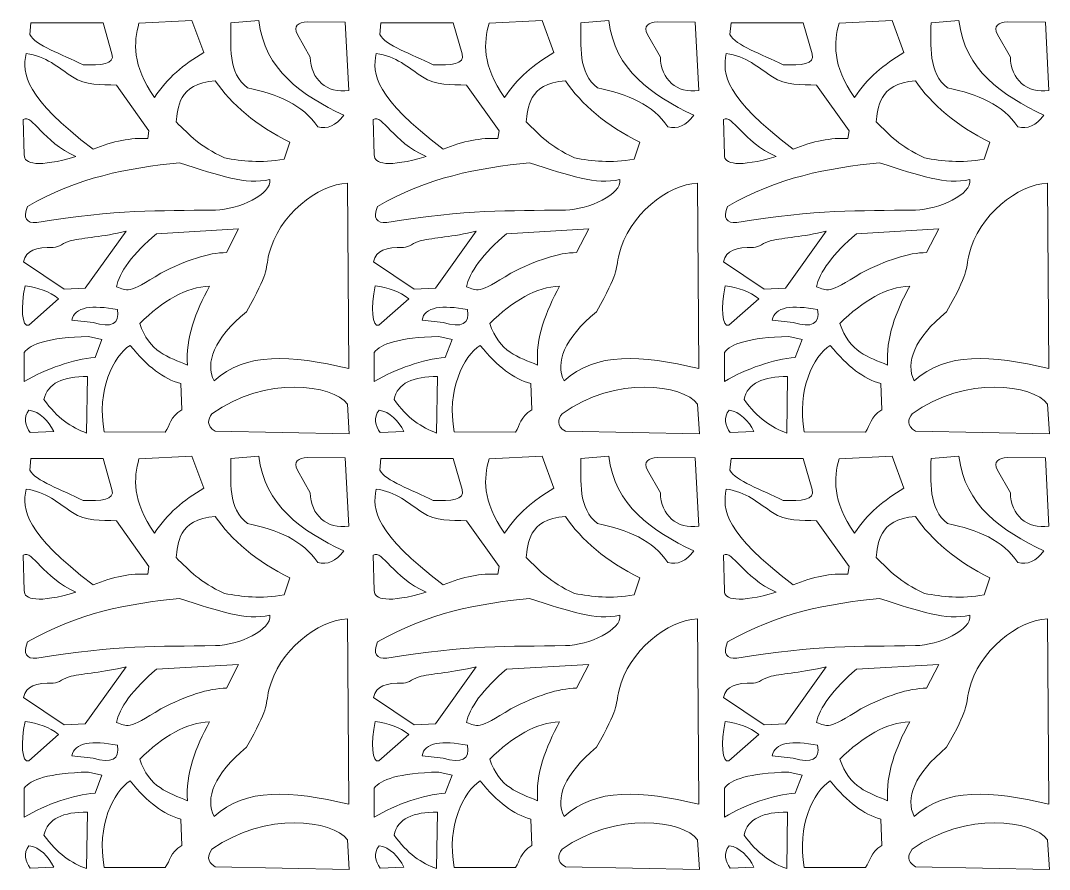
# Model space of a CAD drawing. Header units: millimetres. Extents: x -1203 to 1200, y -590 to 590.
# Drawn here: x -230 to 1200, y -590 to 590 of the extents above; entities that cross this region are included whole.
import ezdxf

# ---------------------------------------------------------------- set-up
doc = ezdxf.new("R2010")
doc.units = ezdxf.units.MM
doc.header["$MEASUREMENT"] = 0
doc.layers.add('Layer 1', color=7, linetype='Continuous')

msp = doc.modelspace()

# ---------------------------------------------------------------- linework, layer by layer
at = {"layer": 'Layer 1', "color": 250, "lineweight": 20}
for points, knots in [([(-216.9592, 570.4536), (-216.9592, 570.4536), (-215.4154, 586.874), (-215.4154, 586.874), (-215.4154, 586.874), (-115.0783, 586.874), (-115.0783, 586.874), (-115.0783, 586.874), (-102.7281, 543.5825), (-102.7281, 543.5825), (-98.3368, 529.1986), (-118.0967, 527.5531), (-142.8642, 528.5463), (-173.2144, 543.4737), (-209.1711, 555.5324), (-216.9592, 570.4536)], [0, 0, 0, 0, 0.2, 0.2, 0.2, 0.4, 0.4, 0.4, 0.6, 0.6, 0.6, 0.8, 0.8, 0.8, 1, 1, 1, 1]), ([(-43.6276, 482.9086), (-75.2708, 528.8076), (-72.5033, 559.2083), (-65.2341, 586.3409), (-65.2341, 586.3409), (8.4154, 589.8599), (8.4154, 589.8599), (8.4154, 589.8599), (24.956, 545.7174), (24.956, 545.7174), (-3.5348, 528.2933), (-25.7337, 510.5534), (-43.6276, 482.9086)], [0, 0, 0, 0, 0.25, 0.25, 0.25, 0.5, 0.5, 0.5, 0.75, 0.75, 0.75, 1, 1, 1, 1]), ([(62.5559, 586.7674), (62.5559, 586.7674), (101.3645, 589.9687), (101.3645, 589.9687), (109.0444, 521.4871), (161.2043, 485.9866), (219.2367, 458.4903), (208.5383, 444.0646), (196.5209, 438.5925), (183.1869, 442.0677), (162.5189, 472.9912), (127.6368, 487.9207), (85.4877, 496.4519), (58.4845, 516.473), (62.3677, 556.2663), (62.5559, 586.7674)], [0, 0, 0, 0, 0.2, 0.2, 0.2, 0.4, 0.4, 0.4, 0.6, 0.6, 0.6, 0.8, 0.8, 0.8, 1, 1, 1, 1]), ([(154.9708, 570.5435), (154.9708, 570.5435), (172.8238, 538.8883), (172.8238, 538.8883), (173.334, 508.5816), (195.9394, 487.9375), (226.3869, 492.845), (226.3869, 492.845), (221.4268, 587.8087), (221.4268, 587.8087), (221.4268, 587.8087), (168.5967, 587.9864), (168.5967, 587.9864), (156.1557, 588.0282), (148.7136, 582.3931), (154.9708, 570.5435)], [0, 0, 0, 0, 0.2, 0.2, 0.2, 0.4, 0.4, 0.4, 0.6, 0.6, 0.6, 0.8, 0.8, 0.8, 1, 1, 1, 1]), ([(269.4787, 570.4536), (269.4787, 570.4536), (271.0224, 586.874), (271.0224, 586.874), (271.0224, 586.874), (371.3617, 586.874), (371.3617, 586.874), (371.3617, 586.874), (383.7097, 543.5825), (383.7097, 543.5825), (388.1011, 529.1986), (368.3433, 527.5531), (343.5758, 528.5463), (313.2235, 543.4737), (277.2689, 555.5324), (269.4787, 570.4536)], [0, 0, 0, 0, 0.2, 0.2, 0.2, 0.4, 0.4, 0.4, 0.6, 0.6, 0.6, 0.8, 0.8, 0.8, 1, 1, 1, 1]), ([(442.8102, 482.9086), (411.1692, 528.8076), (413.9367, 559.2083), (421.2059, 586.3409), (421.2059, 586.3409), (494.8555, 589.8599), (494.8555, 589.8599), (494.8555, 589.8599), (511.396, 545.7174), (511.396, 545.7174), (482.9053, 528.2933), (460.7064, 510.5534), (442.8102, 482.9086)], [0, 0, 0, 0, 0.25, 0.25, 0.25, 0.5, 0.5, 0.5, 0.75, 0.75, 0.75, 1, 1, 1, 1]), ([(548.9959, 586.7674), (548.9959, 586.7674), (587.8045, 589.9687), (587.8045, 589.9687), (595.4844, 521.4871), (647.6443, 485.9866), (705.6745, 458.4903), (694.9761, 444.0646), (682.9588, 438.5925), (669.6248, 442.0677), (648.9589, 472.9912), (614.0769, 487.9207), (571.9278, 496.4519), (544.9245, 516.473), (548.8056, 556.2663), (548.9959, 586.7674)], [0, 0, 0, 0, 0.2, 0.2, 0.2, 0.4, 0.4, 0.4, 0.6, 0.6, 0.6, 0.8, 0.8, 0.8, 1, 1, 1, 1]), ([(641.4087, 570.5435), (641.4087, 570.5435), (659.2638, 538.8883), (659.2638, 538.8883), (659.7719, 508.5816), (682.3772, 487.9375), (712.8269, 492.845), (712.8269, 492.845), (707.8669, 587.8087), (707.8669, 587.8087), (707.8669, 587.8087), (655.0367, 587.9864), (655.0367, 587.9864), (642.5935, 588.0282), (635.1535, 582.3931), (641.4087, 570.5435)], [0, 0, 0, 0, 0.2, 0.2, 0.2, 0.4, 0.4, 0.4, 0.6, 0.6, 0.6, 0.8, 0.8, 0.8, 1, 1, 1, 1]), ([(755.9187, 570.4536), (755.9187, 570.4536), (757.4625, 586.874), (757.4625, 586.874), (757.4625, 586.874), (857.7995, 586.874), (857.7995, 586.874), (857.7995, 586.874), (870.1498, 543.5825), (870.1498, 543.5825), (874.5412, 529.1986), (854.7812, 527.5531), (830.0137, 528.5463), (799.6635, 543.4737), (763.7068, 555.5324), (755.9187, 570.4536)], [0, 0, 0, 0, 0.2, 0.2, 0.2, 0.4, 0.4, 0.4, 0.6, 0.6, 0.6, 0.8, 0.8, 0.8, 1, 1, 1, 1]), ([(929.2502, 482.9086), (897.607, 528.8076), (900.3746, 559.2083), (907.6438, 586.3409), (907.6438, 586.3409), (981.2934, 589.8599), (981.2934, 589.8599), (981.2934, 589.8599), (997.8338, 545.7174), (997.8338, 545.7174), (969.3431, 528.2933), (947.1443, 510.5534), (929.2502, 482.9086)], [0, 0, 0, 0, 0.25, 0.25, 0.25, 0.5, 0.5, 0.5, 0.75, 0.75, 0.75, 1, 1, 1, 1]), ([(1035.4338, 586.7674), (1035.4338, 586.7674), (1074.2423, 589.9687), (1074.2423, 589.9687), (1081.9223, 521.4871), (1134.0822, 485.9866), (1192.1145, 458.4903), (1181.4161, 444.0646), (1169.3989, 438.5925), (1156.0649, 442.0677), (1135.3968, 472.9912), (1100.5147, 487.9207), (1058.3656, 496.4519), (1031.3646, 516.473), (1035.2457, 556.2663), (1035.4338, 586.7674)], [0, 0, 0, 0, 0.2, 0.2, 0.2, 0.4, 0.4, 0.4, 0.6, 0.6, 0.6, 0.8, 0.8, 0.8, 1, 1, 1, 1]), ([(1127.8487, 570.5435), (1127.8487, 570.5435), (1145.7016, 538.8883), (1145.7016, 538.8883), (1146.2119, 508.5816), (1168.8172, 487.9375), (1199.2647, 492.845), (1199.2647, 492.845), (1194.3048, 587.8087), (1194.3048, 587.8087), (1194.3048, 587.8087), (1141.4746, 587.9864), (1141.4746, 587.9864), (1129.0335, 588.0282), (1121.5914, 582.3931), (1127.8487, 570.5435)], [0, 0, 0, 0, 0.2, 0.2, 0.2, 0.4, 0.4, 0.4, 0.6, 0.6, 0.6, 0.8, 0.8, 0.8, 1, 1, 1, 1]), ([(-51.3466, 436.8403), (-51.3466, 436.8403), (-96.553, 500.2888), (-96.553, 500.2888), (-117.9605, 501.4368), (-139.0004, 499.1681), (-157.8025, 511.7035), (-176.6804, 524.2891), (-195.0544, 541.0461), (-222.0316, 544.2244), (-227.8954, 515.0448), (-223.8824, 483.8914), (-129.0761, 411.1443), (-101.0978, 422.4586), (-75.766, 427.3766), (-53.0849, 425.8941), (-53.0849, 425.8941), (-51.3466, 436.8403), (-51.3466, 436.8403)], [0, 0, 0, 0, 0.166666667, 0.166666667, 0.166666667, 0.333333333, 0.333333333, 0.333333333, 0.5, 0.5, 0.5, 0.666666667, 0.666666667, 0.666666667, 0.833333333, 0.833333333, 0.833333333, 1, 1, 1, 1]), ([(435.0913, 436.8403), (435.0913, 436.8403), (389.8849, 500.2888), (389.8849, 500.2888), (368.4774, 501.4368), (347.4374, 499.1681), (328.6375, 511.7035), (309.7575, 524.2891), (291.3856, 541.0461), (264.4084, 544.2244), (258.5447, 515.0448), (262.5576, 483.8914), (357.3639, 411.1443), (385.3401, 422.4586), (410.6719, 427.3766), (433.355, 425.8941), (433.355, 425.8941), (435.0913, 436.8403), (435.0913, 436.8403)], [0, 0, 0, 0, 0.166666667, 0.166666667, 0.166666667, 0.333333333, 0.333333333, 0.333333333, 0.5, 0.5, 0.5, 0.666666667, 0.666666667, 0.666666667, 0.833333333, 0.833333333, 0.833333333, 1, 1, 1, 1]), ([(921.5313, 436.8403), (921.5313, 436.8403), (876.3249, 500.2888), (876.3249, 500.2888), (854.9174, 501.4368), (833.8774, 499.1681), (815.0753, 511.7035), (796.1976, 524.2891), (777.8235, 541.0461), (750.8463, 544.2244), (744.9825, 515.0448), (748.9955, 483.8914), (843.8017, 411.1443), (871.78, 422.4586), (897.1119, 427.3766), (919.7951, 425.8941), (919.7951, 425.8941), (921.5313, 436.8403), (921.5313, 436.8403)], [0, 0, 0, 0, 0.166666667, 0.166666667, 0.166666667, 0.333333333, 0.333333333, 0.333333333, 0.5, 0.5, 0.5, 0.666666667, 0.666666667, 0.666666667, 0.833333333, 0.833333333, 0.833333333, 1, 1, 1, 1]), ([(136.5406, 397.2832), (103.9288, 391.464), (78.2813, 394.6382), (53.6283, 399.094), (17.7711, 415.8741), (6.2252, 429.8648), (-13.7467, 449.2147), (-11.0915, 467.5902), (-11.4136, 502.2732), (40.8327, 506.2606), (62.7051, 474.0262), (98.7071, 442.9605), (144.3697, 420.8506), (144.3697, 420.8506), (136.5406, 397.2832), (136.5406, 397.2832)], [0, 0, 0, 0, 0.2, 0.2, 0.2, 0.4, 0.4, 0.4, 0.6, 0.6, 0.6, 0.8, 0.8, 0.8, 1, 1, 1, 1]), ([(622.9806, 397.2832), (590.3666, 391.464), (564.7191, 394.6382), (540.0684, 399.094), (504.209, 415.8741), (492.6652, 429.8648), (472.6912, 449.2147), (475.3485, 467.5902), (475.0263, 502.2732), (527.2727, 506.2606), (549.143, 474.0262), (585.145, 442.9605), (630.8098, 420.8506), (630.8098, 420.8506), (622.9806, 397.2832), (622.9806, 397.2832)], [0, 0, 0, 0, 0.2, 0.2, 0.2, 0.4, 0.4, 0.4, 0.6, 0.6, 0.6, 0.8, 0.8, 0.8, 1, 1, 1, 1]), ([(1109.4184, 397.2832), (1076.8066, 391.464), (1051.1591, 394.6382), (1026.5062, 399.094), (990.649, 415.8741), (979.1052, 429.8648), (959.1312, 449.2147), (961.7863, 467.5902), (961.4642, 502.2732), (1013.7106, 506.2606), (1035.583, 474.0262), (1071.585, 442.9605), (1117.2498, 420.8506), (1117.2498, 420.8506), (1109.4184, 397.2832), (1109.4184, 397.2832)], [0, 0, 0, 0, 0.2, 0.2, 0.2, 0.4, 0.4, 0.4, 0.6, 0.6, 0.6, 0.8, 0.8, 0.8, 1, 1, 1, 1]), ([(-152.7885, 400.8024), (-199.2555, 422.0069), (-213.0716, 459.7051), (-225.9992, 452.5184), (-225.9992, 452.5184), (-224.6781, 403.2551), (-224.6781, 403.2551), (-225.1862, 390.4436), (-205.1906, 385.4671), (-152.7885, 400.8024)], [0, 0, 0, 0, 0.333333333, 0.333333333, 0.333333333, 0.666666667, 0.666666667, 0.666666667, 1, 1, 1, 1]), ([(333.6494, 400.8024), (287.1824, 422.0069), (273.3662, 459.7051), (260.4408, 452.5184), (260.4408, 452.5184), (261.7597, 403.2551), (261.7597, 403.2551), (261.2516, 390.4436), (281.2494, 385.4671), (333.6494, 400.8024)], [0, 0, 0, 0, 0.333333333, 0.333333333, 0.333333333, 0.666666667, 0.666666667, 0.666666667, 1, 1, 1, 1]), ([(820.0893, 400.8024), (773.6225, 422.0069), (759.8062, 459.7051), (746.8787, 452.5184), (746.8787, 452.5184), (748.1998, 403.2551), (748.1998, 403.2551), (747.6917, 390.4436), (767.6873, 385.4671), (820.0893, 400.8024)], [0, 0, 0, 0, 0.333333333, 0.333333333, 0.333333333, 0.666666667, 0.666666667, 0.666666667, 1, 1, 1, 1]), ([(-207.2641, 309.3117), (-221.4846, 307.823), (-227.104, 315.2794), (-220.1591, 331.6998), (-150.9896, 371.8047), (-80.9962, 385.1744), (-9.1153, 392.1624), (48.5321, 374.0211), (82.625, 361.4752), (116.4736, 368.9192), (120, 348.6681), (73.0597, 327.1415), (41.0035, 326.6104), (-40.1812, 325.2659), (-93.9952, 327.6433), (-207.2641, 309.3117)], [0, 0, 0, 0, 0.2, 0.2, 0.2, 0.4, 0.4, 0.4, 0.6, 0.6, 0.6, 0.8, 0.8, 0.8, 1, 1, 1, 1]), ([(279.1738, 309.3117), (264.9554, 307.823), (259.3339, 315.2794), (266.2808, 331.6998), (335.4483, 371.8047), (405.4416, 385.1744), (477.3226, 392.1624), (534.9722, 374.0211), (569.0629, 361.4752), (602.9114, 368.9192), (606.4401, 348.6681), (559.4975, 327.1415), (527.4414, 326.6104), (446.2588, 325.2659), (392.4449, 327.6433), (279.1738, 309.3117)], [0, 0, 0, 0, 0.2, 0.2, 0.2, 0.4, 0.4, 0.4, 0.6, 0.6, 0.6, 0.8, 0.8, 0.8, 1, 1, 1, 1]), ([(765.6138, 309.3117), (751.3954, 307.823), (745.7738, 315.2794), (752.7187, 331.6998), (821.8883, 371.8047), (891.8817, 385.1744), (963.7625, 392.1624), (1021.41, 374.0211), (1055.5029, 361.4752), (1089.3515, 368.9192), (1092.878, 348.6681), (1045.9375, 327.1415), (1013.8814, 326.6104), (932.6967, 325.2659), (878.8828, 327.6433), (765.6138, 309.3117)], [0, 0, 0, 0, 0.2, 0.2, 0.2, 0.4, 0.4, 0.4, 0.6, 0.6, 0.6, 0.8, 0.8, 0.8, 1, 1, 1, 1]), ([(39.1786, 89.222), (26.5127, 114.3325), (38.744, 147.3344), (84.0563, 185.2981), (115.5611, 240.6566), (109.9395, 241.4052), (115.4336, 265.1399), (127.9092, 319.039), (184.2378, 362.7947), (224.4193, 363.7984), (224.4193, 363.7984), (226.1858, 106.393), (226.1858, 106.393), (145.0833, 125.0926), (83.2412, 129.3561), (39.1786, 89.222)], [0, 0, 0, 0, 0.2, 0.2, 0.2, 0.4, 0.4, 0.4, 0.6, 0.6, 0.6, 0.8, 0.8, 0.8, 1, 1, 1, 1]), ([(525.6165, 89.222), (512.9527, 114.3325), (525.184, 147.3344), (570.4942, 185.2981), (601.999, 240.6566), (596.3796, 241.4052), (601.8737, 265.1399), (614.3493, 319.039), (670.6778, 362.7947), (710.8572, 363.7984), (710.8572, 363.7984), (712.6236, 106.393), (712.6236, 106.393), (631.5233, 125.0926), (569.6813, 129.3561), (525.6165, 89.222)], [0, 0, 0, 0, 0.2, 0.2, 0.2, 0.4, 0.4, 0.4, 0.6, 0.6, 0.6, 0.8, 0.8, 0.8, 1, 1, 1, 1]), ([(1012.0566, 89.222), (999.3906, 114.3325), (1011.6219, 147.3344), (1056.9343, 185.2981), (1088.4391, 240.6566), (1082.8175, 241.4052), (1088.3115, 265.1399), (1100.7872, 319.039), (1157.1156, 362.7947), (1197.2971, 363.7984), (1197.2971, 363.7984), (1199.0636, 106.393), (1199.0636, 106.393), (1117.9611, 125.0926), (1056.1213, 129.3561), (1012.0566, 89.222)], [0, 0, 0, 0, 0.2, 0.2, 0.2, 0.4, 0.4, 0.4, 0.6, 0.6, 0.6, 0.8, 0.8, 0.8, 1, 1, 1, 1]), ([(-96.4427, 219.7406), (-93.4978, 239.2912), (-73.0265, 266.5137), (-40.9812, 293.7423), (-40.9812, 293.7423), (73.2499, 300.2474), (73.2499, 300.2474), (73.2499, 300.2474), (56.2705, 267.4044), (56.2705, 267.4044), (31.4986, 267.4274), (0.4414, 256.822), (-34.9056, 238.9483), (-80.5228, 209.2272), (-81.8676, 214.6491), (-96.4427, 219.7406)], [0, 0, 0, 0, 0.2, 0.2, 0.2, 0.4, 0.4, 0.4, 0.6, 0.6, 0.6, 0.8, 0.8, 0.8, 1, 1, 1, 1]), ([(389.9973, 219.7406), (392.9401, 239.2912), (413.4113, 266.5137), (445.4567, 293.7423), (445.4567, 293.7423), (559.6899, 300.2474), (559.6899, 300.2474), (559.6899, 300.2474), (542.7084, 267.4044), (542.7084, 267.4044), (517.9365, 267.4274), (486.8814, 256.822), (451.5345, 238.9483), (405.9173, 209.2272), (404.5703, 214.6491), (389.9973, 219.7406)], [0, 0, 0, 0, 0.2, 0.2, 0.2, 0.4, 0.4, 0.4, 0.6, 0.6, 0.6, 0.8, 0.8, 0.8, 1, 1, 1, 1]), ([(876.4352, 219.7406), (879.38, 239.2912), (899.8514, 266.5137), (931.8967, 293.7423), (931.8967, 293.7423), (1046.1278, 300.2474), (1046.1278, 300.2474), (1046.1278, 300.2474), (1029.1484, 267.4044), (1029.1484, 267.4044), (1004.3765, 267.4274), (973.3193, 256.822), (937.9724, 238.9483), (892.3552, 209.2272), (891.0103, 214.6491), (876.4352, 219.7406)], [0, 0, 0, 0, 0.2, 0.2, 0.2, 0.4, 0.4, 0.4, 0.6, 0.6, 0.6, 0.8, 0.8, 0.8, 1, 1, 1, 1]), ([(-225.6705, 254.6118), (-225.6705, 254.6118), (-169.1063, 216.648), (-169.1063, 216.648), (-169.1063, 216.648), (-139.7766, 218.141), (-139.7766, 218.141), (-139.7766, 218.141), (-83.2125, 297.1548), (-83.2125, 297.1548), (-115.8308, 289.1819), (-141.8048, 288.0674), (-159.675, 284.0758), (-170.3928, 281.6816), (-176.2977, 274.5639), (-184.2955, 274.6162), (-208.3776, 274.7709), (-221.9711, 270.9298), (-225.6705, 254.6118)], [0, 0, 0, 0, 0.166666667, 0.166666667, 0.166666667, 0.333333333, 0.333333333, 0.333333333, 0.5, 0.5, 0.5, 0.666666667, 0.666666667, 0.666666667, 0.833333333, 0.833333333, 0.833333333, 1, 1, 1, 1]), ([(260.7695, 254.6118), (260.7695, 254.6118), (317.3337, 216.648), (317.3337, 216.648), (317.3337, 216.648), (346.6633, 218.141), (346.6633, 218.141), (346.6633, 218.141), (403.2275, 297.1548), (403.2275, 297.1548), (370.6071, 289.1819), (344.6331, 288.0674), (326.7651, 284.0758), (316.0472, 281.6816), (310.1402, 274.5639), (302.1424, 274.6162), (278.0602, 274.7709), (264.4689, 270.9298), (260.7695, 254.6118)], [0, 0, 0, 0, 0.166666667, 0.166666667, 0.166666667, 0.333333333, 0.333333333, 0.333333333, 0.5, 0.5, 0.5, 0.666666667, 0.666666667, 0.666666667, 0.833333333, 0.833333333, 0.833333333, 1, 1, 1, 1]), ([(747.2073, 254.6118), (747.2073, 254.6118), (803.7716, 216.648), (803.7716, 216.648), (803.7716, 216.648), (833.1012, 218.141), (833.1012, 218.141), (833.1012, 218.141), (889.6654, 297.1548), (889.6654, 297.1548), (857.0472, 289.1819), (831.0732, 288.0674), (813.2029, 284.0758), (802.485, 281.6816), (796.5802, 274.5639), (788.5824, 274.6162), (764.5003, 274.7709), (750.9068, 270.9298), (747.2073, 254.6118)], [0, 0, 0, 0, 0.166666667, 0.166666667, 0.166666667, 0.333333333, 0.333333333, 0.333333333, 0.5, 0.5, 0.5, 0.666666667, 0.666666667, 0.666666667, 0.833333333, 0.833333333, 0.833333333, 1, 1, 1, 1]), ([(-218.2867, 166.4249), (-227.9884, 163.14), (-229.7505, 191.3577), (-223.5754, 221.3361), (-205.3462, 219.1322), (-189.7657, 213.0871), (-176.8253, 203.2114), (-176.8253, 203.2114), (-218.2867, 166.4249), (-218.2867, 166.4249)], [0, 0, 0, 0, 0.333333333, 0.333333333, 0.333333333, 0.666666667, 0.666666667, 0.666666667, 1, 1, 1, 1]), ([(2.2404, 111.081), (-24.0991, 122.0147), (-51.2839, 129.2348), (-64.1357, 168.8777), (-31.7055, 200.535), (0.4695, 219.726), (32.8911, 220.7004), (13.5766, 185.4361), (-0.6051, 147.9366), (2.2404, 111.081)], [0, 0, 0, 0, 0.333333333, 0.333333333, 0.333333333, 0.666666667, 0.666666667, 0.666666667, 1, 1, 1, 1]), ([(268.1533, 166.4249), (258.4495, 163.14), (256.6895, 191.3577), (262.8647, 221.3361), (281.0917, 219.1322), (296.6722, 213.0871), (309.6148, 203.2114), (309.6148, 203.2114), (268.1533, 166.4249), (268.1533, 166.4249)], [0, 0, 0, 0, 0.333333333, 0.333333333, 0.333333333, 0.666666667, 0.666666667, 0.666666667, 1, 1, 1, 1]), ([(488.6804, 111.081), (462.3388, 122.0147), (435.154, 129.2348), (422.3021, 168.8777), (454.7324, 200.535), (486.9095, 219.726), (519.3311, 220.7004), (500.0166, 185.4361), (485.8328, 147.9366), (488.6804, 111.081)], [0, 0, 0, 0, 0.333333333, 0.333333333, 0.333333333, 0.666666667, 0.666666667, 0.666666667, 1, 1, 1, 1]), ([(754.5911, 166.4249), (744.8895, 163.14), (743.1295, 191.3577), (749.3025, 221.3361), (767.5316, 219.1322), (783.1121, 213.0871), (796.0527, 203.2114), (796.0527, 203.2114), (754.5911, 166.4249), (754.5911, 166.4249)], [0, 0, 0, 0, 0.333333333, 0.333333333, 0.333333333, 0.666666667, 0.666666667, 0.666666667, 1, 1, 1, 1]), ([(975.1203, 111.081), (948.7788, 122.0147), (921.594, 129.2348), (908.7421, 168.8777), (941.1723, 200.535), (973.3474, 219.726), (1005.769, 220.7004), (986.4544, 185.4361), (972.2728, 147.9366), (975.1203, 111.081)], [0, 0, 0, 0, 0.333333333, 0.333333333, 0.333333333, 0.666666667, 0.666666667, 0.666666667, 1, 1, 1, 1]), ([(-95.0092, 188.284), (-129.9821, 194.5047), (-155.048, 192.7273), (-158.2999, 173.3544), (-158.2999, 173.3544), (-128.9702, 170.3706), (-128.9702, 170.3706), (-103.0978, 162.2744), (-91.7811, 168.2483), (-95.0092, 188.284)], [0, 0, 0, 0, 0.333333333, 0.333333333, 0.333333333, 0.666666667, 0.666666667, 0.666666667, 1, 1, 1, 1]), ([(391.4287, 188.284), (356.4579, 194.5047), (331.392, 192.7273), (328.138, 173.3544), (328.138, 173.3544), (357.4677, 170.3706), (357.4677, 170.3706), (383.3422, 162.2744), (394.659, 168.2483), (391.4287, 188.284)], [0, 0, 0, 0, 0.333333333, 0.333333333, 0.333333333, 0.666666667, 0.666666667, 0.666666667, 1, 1, 1, 1]), ([(877.8687, 188.284), (842.8958, 194.5047), (817.8299, 192.7273), (814.5781, 173.3544), (814.5781, 173.3544), (843.9077, 170.3706), (843.9077, 170.3706), (869.7801, 162.2744), (881.0968, 168.2483), (877.8687, 188.284)], [0, 0, 0, 0, 0.333333333, 0.333333333, 0.333333333, 0.666666667, 0.666666667, 0.666666667, 1, 1, 1, 1]), ([(-224.6781, 88.2622), (-224.6781, 88.2622), (-224.6781, 128.5699), (-224.6781, 128.5699), (-215.6705, 140.5094), (-191.7809, 149.2497), (-135.1453, 150.9622), (-135.1453, 150.9622), (-116.6221, 146.4833), (-116.6221, 146.4833), (-116.6221, 146.4833), (-126.1075, 121.6383), (-126.1075, 121.6383), (-156.9852, 118.826), (-193.809, 106.4202), (-224.6781, 88.2622)], [0, 0, 0, 0, 0.2, 0.2, 0.2, 0.4, 0.4, 0.4, 0.6, 0.6, 0.6, 0.8, 0.8, 0.8, 1, 1, 1, 1]), ([(261.7597, 88.2622), (261.7597, 88.2622), (261.7597, 128.5699), (261.7597, 128.5699), (270.7695, 140.5094), (294.6591, 149.2497), (351.2947, 150.9622), (351.2947, 150.9622), (369.8179, 146.4833), (369.8179, 146.4833), (369.8179, 146.4833), (360.3325, 121.6383), (360.3325, 121.6383), (329.4548, 118.826), (292.6288, 106.4202), (261.7597, 88.2622)], [0, 0, 0, 0, 0.2, 0.2, 0.2, 0.4, 0.4, 0.4, 0.6, 0.6, 0.6, 0.8, 0.8, 0.8, 1, 1, 1, 1]), ([(748.1998, 88.2622), (748.1998, 88.2622), (748.1998, 128.5699), (748.1998, 128.5699), (757.2073, 140.5094), (781.097, 149.2497), (837.7326, 150.9622), (837.7326, 150.9622), (856.2557, 146.4833), (856.2557, 146.4833), (856.2557, 146.4833), (846.7703, 121.6383), (846.7703, 121.6383), (815.8926, 118.826), (779.0689, 106.4202), (748.1998, 88.2622)], [0, 0, 0, 0, 0.2, 0.2, 0.2, 0.4, 0.4, 0.4, 0.6, 0.6, 0.6, 0.8, 0.8, 0.8, 1, 1, 1, 1]), ([(-77.5886, 138.4853), (-100.8103, 123.8945), (-124.3842, 75.6704), (-113.5346, 18.4174), (-113.5346, 18.4174), (-28.6331, 17.9908), (-28.6331, 17.9908), (-21.511, 27.8497), (-22.4796, 38.5471), (-5.8051, 48.9142), (-5.8051, 48.9142), (-7.0202, 85.2763), (-7.0202, 85.2763), (-32.2029, 92.624), (-52.4212, 108.1223), (-77.5886, 138.4853)], [0, 0, 0, 0, 0.2, 0.2, 0.2, 0.4, 0.4, 0.4, 0.6, 0.6, 0.6, 0.8, 0.8, 0.8, 1, 1, 1, 1]), ([(408.8492, 138.4853), (385.6276, 123.8945), (362.0536, 75.6704), (372.9055, 18.4174), (372.9055, 18.4174), (457.8069, 17.9908), (457.8069, 17.9908), (464.929, 27.8497), (463.9604, 38.5471), (480.6328, 48.9142), (480.6328, 48.9142), (479.4177, 85.2763), (479.4177, 85.2763), (454.2372, 92.624), (434.0188, 108.1223), (408.8492, 138.4853)], [0, 0, 0, 0, 0.2, 0.2, 0.2, 0.4, 0.4, 0.4, 0.6, 0.6, 0.6, 0.8, 0.8, 0.8, 1, 1, 1, 1]), ([(895.2892, 138.4853), (872.0676, 123.8945), (848.4936, 75.6704), (859.3434, 18.4174), (859.3434, 18.4174), (944.2469, 17.9908), (944.2469, 17.9908), (951.3669, 27.8497), (950.3983, 38.5471), (967.0728, 48.9142), (967.0728, 48.9142), (965.8577, 85.2763), (965.8577, 85.2763), (940.6751, 92.624), (920.4567, 108.1223), (895.2892, 138.4853)], [0, 0, 0, 0, 0.2, 0.2, 0.2, 0.4, 0.4, 0.4, 0.6, 0.6, 0.6, 0.8, 0.8, 0.8, 1, 1, 1, 1]), ([(-138.0167, 16.6066), (-158.9031, 24.3013), (-178.9701, 37.5937), (-197.2208, 63.2019), (-192.4966, 85.7739), (-170.501, 95.6371), (-136.6891, 95.1938), (-136.6891, 95.1938), (-138.0167, 16.6066), (-138.0167, 16.6066)], [0, 0, 0, 0, 0.333333333, 0.333333333, 0.333333333, 0.666666667, 0.666666667, 0.666666667, 1, 1, 1, 1]), ([(40.8327, 19.0572), (27.6738, 27.5152), (30.7787, 35.0134), (36.2014, 43.4777), (111.2412, 97.1008), (203.8853, 83.9318), (224.5296, 56.9122), (224.5296, 56.9122), (227.0658, 15.5381), (227.0658, 15.5381), (227.0658, 15.5381), (40.8327, 19.0572), (40.8327, 19.0572)], [0, 0, 0, 0, 0.25, 0.25, 0.25, 0.5, 0.5, 0.5, 0.75, 0.75, 0.75, 1, 1, 1, 1]), ([(348.4233, 16.6066), (327.5348, 24.3013), (307.47, 37.5937), (289.2192, 63.2019), (293.9413, 85.7739), (315.9369, 95.6371), (349.7509, 95.1938), (349.7509, 95.1938), (348.4233, 16.6066), (348.4233, 16.6066)], [0, 0, 0, 0, 0.333333333, 0.333333333, 0.333333333, 0.666666667, 0.666666667, 0.666666667, 1, 1, 1, 1]), ([(527.2727, 19.0572), (514.1138, 27.5152), (517.2186, 35.0134), (522.6414, 43.4777), (597.6791, 97.1008), (690.3231, 83.9318), (710.9696, 56.9122), (710.9696, 56.9122), (713.5036, 15.5381), (713.5036, 15.5381), (713.5036, 15.5381), (527.2727, 19.0572), (527.2727, 19.0572)], [0, 0, 0, 0, 0.25, 0.25, 0.25, 0.5, 0.5, 0.5, 0.75, 0.75, 0.75, 1, 1, 1, 1]), ([(834.8612, 16.6066), (813.9748, 24.3013), (793.9078, 37.5937), (775.657, 63.2019), (780.3814, 85.7739), (802.377, 95.6371), (836.1888, 95.1938), (836.1888, 95.1938), (834.8612, 16.6066), (834.8612, 16.6066)], [0, 0, 0, 0, 0.333333333, 0.333333333, 0.333333333, 0.666666667, 0.666666667, 0.666666667, 1, 1, 1, 1]), ([(1013.7106, 19.0572), (1000.5516, 27.5152), (1003.6565, 35.0134), (1009.0792, 43.4777), (1084.1191, 97.1008), (1176.7632, 83.9318), (1197.4074, 56.9122), (1197.4074, 56.9122), (1199.9437, 15.5381), (1199.9437, 15.5381), (1199.9437, 15.5381), (1013.7106, 19.0572), (1013.7106, 19.0572)], [0, 0, 0, 0, 0.25, 0.25, 0.25, 0.5, 0.5, 0.5, 0.75, 0.75, 0.75, 1, 1, 1, 1]), ([(-216.5203, 17.1398), (-222.9851, 26.6286), (-226.4748, 38.0369), (-218.064, 48.4898), (-203.0479, 46.3235), (-190.7538, 33.6877), (-183.662, 18.7393), (-183.662, 18.7393), (-216.5203, 17.1398), (-216.5203, 17.1398)], [0, 0, 0, 0, 0.333333333, 0.333333333, 0.333333333, 0.666666667, 0.666666667, 0.666666667, 1, 1, 1, 1]), ([(269.9197, 17.1398), (263.4549, 26.6286), (259.963, 38.0369), (268.376, 48.4898), (283.3921, 46.3235), (295.684, 33.6877), (302.7759, 18.7393), (302.7759, 18.7393), (269.9197, 17.1398), (269.9197, 17.1398)], [0, 0, 0, 0, 0.333333333, 0.333333333, 0.333333333, 0.666666667, 0.666666667, 0.666666667, 1, 1, 1, 1]), ([(756.3576, 17.1398), (749.8927, 26.6286), (746.403, 38.0369), (754.8138, 48.4898), (769.83, 46.3235), (782.124, 33.6877), (789.2159, 18.7393), (789.2159, 18.7393), (756.3576, 17.1398), (756.3576, 17.1398)], [0, 0, 0, 0, 0.333333333, 0.333333333, 0.333333333, 0.666666667, 0.666666667, 0.666666667, 1, 1, 1, 1]), ([(-216.9592, -35.1158), (-216.9592, -35.1158), (-215.4154, -18.6953), (-215.4154, -18.6953), (-215.4154, -18.6953), (-115.0783, -18.6953), (-115.0783, -18.6953), (-115.0783, -18.6953), (-102.7281, -61.9869), (-102.7281, -61.9869), (-98.3368, -76.3728), (-118.0967, -78.0163), (-142.8642, -77.0252), (-173.2144, -62.0956), (-209.1711, -50.0391), (-216.9592, -35.1158)], [0, 0, 0, 0, 0.2, 0.2, 0.2, 0.4, 0.4, 0.4, 0.6, 0.6, 0.6, 0.8, 0.8, 0.8, 1, 1, 1, 1]), ([(-43.6276, -122.6607), (-75.2708, -76.7617), (-72.5033, -46.361), (-65.2341, -19.2286), (-65.2341, -19.2286), (8.4154, -15.7095), (8.4154, -15.7095), (8.4154, -15.7095), (24.956, -59.8541), (24.956, -59.8541), (-3.5348, -77.2782), (-25.7337, -95.0181), (-43.6276, -122.6607)], [0, 0, 0, 0, 0.25, 0.25, 0.25, 0.5, 0.5, 0.5, 0.75, 0.75, 0.75, 1, 1, 1, 1]), ([(62.5559, -18.802), (62.5559, -18.802), (101.3645, -15.6007), (101.3645, -15.6007), (109.0444, -84.0843), (161.2043, -119.5849), (219.2367, -147.0812), (208.5383, -161.5069), (196.5209, -166.9769), (183.1869, -163.5016), (162.5189, -132.5803), (127.6368, -117.6487), (85.4877, -109.1175), (58.4845, -89.0985), (62.3677, -49.303), (62.5559, -18.802)], [0, 0, 0, 0, 0.2, 0.2, 0.2, 0.4, 0.4, 0.4, 0.6, 0.6, 0.6, 0.8, 0.8, 0.8, 1, 1, 1, 1]), ([(154.9708, -35.028), (154.9708, -35.028), (172.8238, -66.6832), (172.8238, -66.6832), (173.334, -96.9877), (195.9394, -117.632), (226.3869, -112.7265), (226.3869, -112.7265), (221.4268, -17.7607), (221.4268, -17.7607), (221.4268, -17.7607), (168.5967, -17.5851), (168.5967, -17.5851), (156.1557, -17.5433), (148.7136, -23.1784), (154.9708, -35.028)], [0, 0, 0, 0, 0.2, 0.2, 0.2, 0.4, 0.4, 0.4, 0.6, 0.6, 0.6, 0.8, 0.8, 0.8, 1, 1, 1, 1]), ([(269.4787, -35.1158), (269.4787, -35.1158), (271.0224, -18.6953), (271.0224, -18.6953), (271.0224, -18.6953), (371.3617, -18.6953), (371.3617, -18.6953), (371.3617, -18.6953), (383.7097, -61.9869), (383.7097, -61.9869), (388.1011, -76.3728), (368.3433, -78.0163), (343.5758, -77.0252), (313.2235, -62.0956), (277.2689, -50.0391), (269.4787, -35.1158)], [0, 0, 0, 0, 0.2, 0.2, 0.2, 0.4, 0.4, 0.4, 0.6, 0.6, 0.6, 0.8, 0.8, 0.8, 1, 1, 1, 1]), ([(442.8102, -122.6607), (411.1692, -76.7617), (413.9367, -46.361), (421.2059, -19.2286), (421.2059, -19.2286), (494.8555, -15.7095), (494.8555, -15.7095), (494.8555, -15.7095), (511.396, -59.8541), (511.396, -59.8541), (482.9053, -77.2782), (460.7064, -95.0181), (442.8102, -122.6607)], [0, 0, 0, 0, 0.25, 0.25, 0.25, 0.5, 0.5, 0.5, 0.75, 0.75, 0.75, 1, 1, 1, 1]), ([(548.9959, -18.802), (548.9959, -18.802), (587.8045, -15.6007), (587.8045, -15.6007), (595.4844, -84.0843), (647.6443, -119.5849), (705.6745, -147.0812), (694.9761, -161.5069), (682.9588, -166.9769), (669.6248, -163.5016), (648.9589, -132.5803), (614.0769, -117.6487), (571.9278, -109.1175), (544.9245, -89.0985), (548.8056, -49.303), (548.9959, -18.802)], [0, 0, 0, 0, 0.2, 0.2, 0.2, 0.4, 0.4, 0.4, 0.6, 0.6, 0.6, 0.8, 0.8, 0.8, 1, 1, 1, 1]), ([(641.4087, -35.028), (641.4087, -35.028), (659.2638, -66.6832), (659.2638, -66.6832), (659.7719, -96.9877), (682.3772, -117.632), (712.8269, -112.7265), (712.8269, -112.7265), (707.8669, -17.7607), (707.8669, -17.7607), (707.8669, -17.7607), (655.0367, -17.5851), (655.0367, -17.5851), (642.5935, -17.5433), (635.1535, -23.1784), (641.4087, -35.028)], [0, 0, 0, 0, 0.2, 0.2, 0.2, 0.4, 0.4, 0.4, 0.6, 0.6, 0.6, 0.8, 0.8, 0.8, 1, 1, 1, 1]), ([(755.9187, -35.1158), (755.9187, -35.1158), (757.4625, -18.6953), (757.4625, -18.6953), (757.4625, -18.6953), (857.7995, -18.6953), (857.7995, -18.6953), (857.7995, -18.6953), (870.1498, -61.9869), (870.1498, -61.9869), (874.5412, -76.3728), (854.7812, -78.0163), (830.0137, -77.0252), (799.6635, -62.0956), (763.7068, -50.0391), (755.9187, -35.1158)], [0, 0, 0, 0, 0.2, 0.2, 0.2, 0.4, 0.4, 0.4, 0.6, 0.6, 0.6, 0.8, 0.8, 0.8, 1, 1, 1, 1]), ([(929.2502, -122.6607), (897.607, -76.7617), (900.3746, -46.361), (907.6438, -19.2286), (907.6438, -19.2286), (981.2934, -15.7095), (981.2934, -15.7095), (981.2934, -15.7095), (997.8338, -59.8541), (997.8338, -59.8541), (969.3431, -77.2782), (947.1443, -95.0181), (929.2502, -122.6607)], [0, 0, 0, 0, 0.25, 0.25, 0.25, 0.5, 0.5, 0.5, 0.75, 0.75, 0.75, 1, 1, 1, 1]), ([(1035.4338, -18.802), (1035.4338, -18.802), (1074.2423, -15.6007), (1074.2423, -15.6007), (1081.9223, -84.0843), (1134.0822, -119.5849), (1192.1145, -147.0812), (1181.4161, -161.5069), (1169.3989, -166.9769), (1156.0649, -163.5016), (1135.3968, -132.5803), (1100.5147, -117.6487), (1058.3656, -109.1175), (1031.3646, -89.0985), (1035.2457, -49.303), (1035.4338, -18.802)], [0, 0, 0, 0, 0.2, 0.2, 0.2, 0.4, 0.4, 0.4, 0.6, 0.6, 0.6, 0.8, 0.8, 0.8, 1, 1, 1, 1]), ([(1127.8487, -35.028), (1127.8487, -35.028), (1145.7016, -66.6832), (1145.7016, -66.6832), (1146.2119, -96.9877), (1168.8172, -117.632), (1199.2647, -112.7265), (1199.2647, -112.7265), (1194.3048, -17.7607), (1194.3048, -17.7607), (1194.3048, -17.7607), (1141.4746, -17.5851), (1141.4746, -17.5851), (1129.0335, -17.5433), (1121.5914, -23.1784), (1127.8487, -35.028)], [0, 0, 0, 0, 0.2, 0.2, 0.2, 0.4, 0.4, 0.4, 0.6, 0.6, 0.6, 0.8, 0.8, 0.8, 1, 1, 1, 1]), ([(-51.3466, -168.7291), (-51.3466, -168.7291), (-96.553, -105.2806), (-96.553, -105.2806), (-117.9605, -104.1347), (-139.0004, -106.4013), (-157.8025, -93.868), (-176.6804, -81.2804), (-195.0544, -64.5253), (-222.0316, -61.3471), (-227.8954, -90.5245), (-223.8824, -121.678), (-129.0761, -194.4251), (-101.0978, -183.1129), (-75.766, -178.1929), (-53.0849, -179.6754), (-53.0849, -179.6754), (-51.3466, -168.7291), (-51.3466, -168.7291)], [0, 0, 0, 0, 0.166666667, 0.166666667, 0.166666667, 0.333333333, 0.333333333, 0.333333333, 0.5, 0.5, 0.5, 0.666666667, 0.666666667, 0.666666667, 0.833333333, 0.833333333, 0.833333333, 1, 1, 1, 1]), ([(435.0913, -168.7291), (435.0913, -168.7291), (389.8849, -105.2806), (389.8849, -105.2806), (368.4774, -104.1347), (347.4374, -106.4013), (328.6375, -93.868), (309.7575, -81.2804), (291.3856, -64.5253), (264.4084, -61.3471), (258.5447, -90.5245), (262.5576, -121.678), (357.3639, -194.4251), (385.3401, -183.1129), (410.6719, -178.1929), (433.355, -179.6754), (433.355, -179.6754), (435.0913, -168.7291), (435.0913, -168.7291)], [0, 0, 0, 0, 0.166666667, 0.166666667, 0.166666667, 0.333333333, 0.333333333, 0.333333333, 0.5, 0.5, 0.5, 0.666666667, 0.666666667, 0.666666667, 0.833333333, 0.833333333, 0.833333333, 1, 1, 1, 1]), ([(921.5313, -168.7291), (921.5313, -168.7291), (876.3249, -105.2806), (876.3249, -105.2806), (854.9174, -104.1347), (833.8774, -106.4013), (815.0753, -93.868), (796.1976, -81.2804), (777.8235, -64.5253), (750.8463, -61.3471), (744.9825, -90.5245), (748.9955, -121.678), (843.8017, -194.4251), (871.78, -183.1129), (897.1119, -178.1929), (919.7951, -179.6754), (919.7951, -179.6754), (921.5313, -168.7291), (921.5313, -168.7291)], [0, 0, 0, 0, 0.166666667, 0.166666667, 0.166666667, 0.333333333, 0.333333333, 0.333333333, 0.5, 0.5, 0.5, 0.666666667, 0.666666667, 0.666666667, 0.833333333, 0.833333333, 0.833333333, 1, 1, 1, 1]), ([(136.5406, -208.2862), (103.9288, -214.1075), (78.2813, -210.9333), (53.6283, -206.4775), (17.7711, -189.6953), (6.2252, -175.7067), (-13.7467, -156.3547), (-11.0915, -137.9792), (-11.4136, -103.2983), (40.8327, -99.3087), (62.7051, -131.5432), (98.7071, -162.6088), (144.3697, -184.7188), (144.3697, -184.7188), (136.5406, -208.2862), (136.5406, -208.2862)], [0, 0, 0, 0, 0.2, 0.2, 0.2, 0.4, 0.4, 0.4, 0.6, 0.6, 0.6, 0.8, 0.8, 0.8, 1, 1, 1, 1]), ([(622.9806, -208.2862), (590.3666, -214.1075), (564.7191, -210.9333), (540.0684, -206.4775), (504.209, -189.6953), (492.6652, -175.7067), (472.6912, -156.3547), (475.3485, -137.9792), (475.0263, -103.2983), (527.2727, -99.3087), (549.143, -131.5432), (585.145, -162.6088), (630.8098, -184.7188), (630.8098, -184.7188), (622.9806, -208.2862), (622.9806, -208.2862)], [0, 0, 0, 0, 0.2, 0.2, 0.2, 0.4, 0.4, 0.4, 0.6, 0.6, 0.6, 0.8, 0.8, 0.8, 1, 1, 1, 1]), ([(1109.4184, -208.2862), (1076.8066, -214.1075), (1051.1591, -210.9333), (1026.5062, -206.4775), (990.649, -189.6953), (979.1052, -175.7067), (959.1312, -156.3547), (961.7863, -137.9792), (961.4642, -103.2983), (1013.7106, -99.3087), (1035.583, -131.5432), (1071.585, -162.6088), (1117.2498, -184.7188), (1117.2498, -184.7188), (1109.4184, -208.2862), (1109.4184, -208.2862)], [0, 0, 0, 0, 0.2, 0.2, 0.2, 0.4, 0.4, 0.4, 0.6, 0.6, 0.6, 0.8, 0.8, 0.8, 1, 1, 1, 1]), ([(-152.7885, -204.7671), (-199.2555, -183.5625), (-213.0716, -145.8664), (-225.9992, -153.051), (-225.9992, -153.051), (-224.6781, -202.3164), (-224.6781, -202.3164), (-225.1862, -215.1257), (-205.1906, -220.1023), (-152.7885, -204.7671)], [0, 0, 0, 0, 0.333333333, 0.333333333, 0.333333333, 0.666666667, 0.666666667, 0.666666667, 1, 1, 1, 1]), ([(333.6494, -204.7671), (287.1824, -183.5625), (273.3662, -145.8664), (260.4408, -153.051), (260.4408, -153.051), (261.7597, -202.3164), (261.7597, -202.3164), (261.2516, -215.1257), (281.2494, -220.1023), (333.6494, -204.7671)], [0, 0, 0, 0, 0.333333333, 0.333333333, 0.333333333, 0.666666667, 0.666666667, 0.666666667, 1, 1, 1, 1]), ([(820.0893, -204.7671), (773.6225, -183.5625), (759.8062, -145.8664), (746.8787, -153.051), (746.8787, -153.051), (748.1998, -202.3164), (748.1998, -202.3164), (747.6917, -215.1257), (767.6873, -220.1023), (820.0893, -204.7671)], [0, 0, 0, 0, 0.333333333, 0.333333333, 0.333333333, 0.666666667, 0.666666667, 0.666666667, 1, 1, 1, 1]), ([(-207.2641, -296.2577), (-221.4846, -297.7485), (-227.104, -290.29), (-220.1591, -273.8717), (-150.9896, -233.7647), (-80.9962, -220.395), (-9.1153, -213.407), (48.5321, -231.5504), (82.625, -244.0941), (116.4736, -236.6523), (120, -256.9014), (73.0597, -278.428), (41.0035, -278.9591), (-40.1812, -280.3056), (-93.9952, -277.9261), (-207.2641, -296.2577)], [0, 0, 0, 0, 0.2, 0.2, 0.2, 0.4, 0.4, 0.4, 0.6, 0.6, 0.6, 0.8, 0.8, 0.8, 1, 1, 1, 1]), ([(279.1738, -296.2577), (264.9554, -297.7485), (259.3339, -290.29), (266.2808, -273.8717), (335.4483, -233.7647), (405.4416, -220.395), (477.3226, -213.407), (534.9722, -231.5504), (569.0629, -244.0941), (602.9114, -236.6523), (606.4401, -256.9014), (559.4975, -278.428), (527.4414, -278.9591), (446.2588, -280.3056), (392.4449, -277.9261), (279.1738, -296.2577)], [0, 0, 0, 0, 0.2, 0.2, 0.2, 0.4, 0.4, 0.4, 0.6, 0.6, 0.6, 0.8, 0.8, 0.8, 1, 1, 1, 1]), ([(765.6138, -296.2577), (751.3954, -297.7485), (745.7738, -290.29), (752.7187, -273.8717), (821.8883, -233.7647), (891.8817, -220.395), (963.7625, -213.407), (1021.41, -231.5504), (1055.5029, -244.0941), (1089.3515, -236.6523), (1092.878, -256.9014), (1045.9375, -278.428), (1013.8814, -278.9591), (932.6967, -280.3056), (878.8828, -277.9261), (765.6138, -296.2577)], [0, 0, 0, 0, 0.2, 0.2, 0.2, 0.4, 0.4, 0.4, 0.6, 0.6, 0.6, 0.8, 0.8, 0.8, 1, 1, 1, 1]), ([(39.1786, -516.3475), (26.5127, -491.2369), (38.744, -458.2351), (84.0563, -420.2714), (115.5611, -364.9149), (109.9395, -364.1642), (115.4336, -340.4296), (127.9092, -286.5325), (184.2378, -242.7768), (224.4193, -241.771), (224.4193, -241.771), (226.1858, -499.1764), (226.1858, -499.1764), (145.0833, -480.4789), (83.2412, -476.2133), (39.1786, -516.3475)], [0, 0, 0, 0, 0.2, 0.2, 0.2, 0.4, 0.4, 0.4, 0.6, 0.6, 0.6, 0.8, 0.8, 0.8, 1, 1, 1, 1]), ([(525.6165, -516.3475), (512.9527, -491.2369), (525.184, -458.2351), (570.4942, -420.2714), (601.999, -364.9149), (596.3796, -364.1642), (601.8737, -340.4296), (614.3493, -286.5325), (670.6778, -242.7768), (710.8572, -241.771), (710.8572, -241.771), (712.6236, -499.1764), (712.6236, -499.1764), (631.5233, -480.4789), (569.6813, -476.2133), (525.6165, -516.3475)], [0, 0, 0, 0, 0.2, 0.2, 0.2, 0.4, 0.4, 0.4, 0.6, 0.6, 0.6, 0.8, 0.8, 0.8, 1, 1, 1, 1]), ([(1012.0566, -516.3475), (999.3906, -491.2369), (1011.6219, -458.2351), (1056.9343, -420.2714), (1088.4391, -364.9149), (1082.8175, -364.1642), (1088.3115, -340.4296), (1100.7872, -286.5325), (1157.1156, -242.7768), (1197.2971, -241.771), (1197.2971, -241.771), (1199.0636, -499.1764), (1199.0636, -499.1764), (1117.9611, -480.4789), (1056.1213, -476.2133), (1012.0566, -516.3475)], [0, 0, 0, 0, 0.2, 0.2, 0.2, 0.4, 0.4, 0.4, 0.6, 0.6, 0.6, 0.8, 0.8, 0.8, 1, 1, 1, 1]), ([(-225.6705, -350.9597), (-225.6705, -350.9597), (-169.1063, -388.9213), (-169.1063, -388.9213), (-169.1063, -388.9213), (-139.7766, -387.4284), (-139.7766, -387.4284), (-139.7766, -387.4284), (-83.2125, -308.4167), (-83.2125, -308.4167), (-115.8308, -316.3896), (-141.8048, -317.502), (-159.675, -321.4937), (-170.3928, -323.8878), (-176.2977, -331.0055), (-184.2955, -330.9533), (-208.3776, -330.7985), (-221.9711, -334.6396), (-225.6705, -350.9597)], [0, 0, 0, 0, 0.166666667, 0.166666667, 0.166666667, 0.333333333, 0.333333333, 0.333333333, 0.5, 0.5, 0.5, 0.666666667, 0.666666667, 0.666666667, 0.833333333, 0.833333333, 0.833333333, 1, 1, 1, 1]), ([(-96.4427, -385.8288), (-93.4978, -366.2782), (-73.0265, -339.0558), (-40.9812, -311.8271), (-40.9812, -311.8271), (73.2499, -305.3221), (73.2499, -305.3221), (73.2499, -305.3221), (56.2705, -338.165), (56.2705, -338.165), (31.4986, -338.142), (0.4414, -348.7474), (-34.9056, -366.6232), (-80.5228, -396.3422), (-81.8676, -390.9224), (-96.4427, -385.8288)], [0, 0, 0, 0, 0.2, 0.2, 0.2, 0.4, 0.4, 0.4, 0.6, 0.6, 0.6, 0.8, 0.8, 0.8, 1, 1, 1, 1]), ([(260.7695, -350.9597), (260.7695, -350.9597), (317.3337, -388.9213), (317.3337, -388.9213), (317.3337, -388.9213), (346.6633, -387.4284), (346.6633, -387.4284), (346.6633, -387.4284), (403.2275, -308.4167), (403.2275, -308.4167), (370.6071, -316.3896), (344.6331, -317.502), (326.7651, -321.4937), (316.0472, -323.8878), (310.1402, -331.0055), (302.1424, -330.9533), (278.0602, -330.7985), (264.4689, -334.6396), (260.7695, -350.9597)], [0, 0, 0, 0, 0.166666667, 0.166666667, 0.166666667, 0.333333333, 0.333333333, 0.333333333, 0.5, 0.5, 0.5, 0.666666667, 0.666666667, 0.666666667, 0.833333333, 0.833333333, 0.833333333, 1, 1, 1, 1]), ([(389.9973, -385.8288), (392.9401, -366.2782), (413.4113, -339.0558), (445.4567, -311.8271), (445.4567, -311.8271), (559.6899, -305.3221), (559.6899, -305.3221), (559.6899, -305.3221), (542.7084, -338.165), (542.7084, -338.165), (517.9365, -338.142), (486.8814, -348.7474), (451.5345, -366.6232), (405.9173, -396.3422), (404.5703, -390.9224), (389.9973, -385.8288)], [0, 0, 0, 0, 0.2, 0.2, 0.2, 0.4, 0.4, 0.4, 0.6, 0.6, 0.6, 0.8, 0.8, 0.8, 1, 1, 1, 1]), ([(747.2073, -350.9597), (747.2073, -350.9597), (803.7716, -388.9213), (803.7716, -388.9213), (803.7716, -388.9213), (833.1012, -387.4284), (833.1012, -387.4284), (833.1012, -387.4284), (889.6654, -308.4167), (889.6654, -308.4167), (857.0472, -316.3896), (831.0732, -317.502), (813.2029, -321.4937), (802.485, -323.8878), (796.5802, -331.0055), (788.5824, -330.9533), (764.5003, -330.7985), (750.9068, -334.6396), (747.2073, -350.9597)], [0, 0, 0, 0, 0.166666667, 0.166666667, 0.166666667, 0.333333333, 0.333333333, 0.333333333, 0.5, 0.5, 0.5, 0.666666667, 0.666666667, 0.666666667, 0.833333333, 0.833333333, 0.833333333, 1, 1, 1, 1]), ([(876.4352, -385.8288), (879.38, -366.2782), (899.8514, -339.0558), (931.8967, -311.8271), (931.8967, -311.8271), (1046.1278, -305.3221), (1046.1278, -305.3221), (1046.1278, -305.3221), (1029.1484, -338.165), (1029.1484, -338.165), (1004.3765, -338.142), (973.3193, -348.7474), (937.9724, -366.6232), (892.3552, -396.3422), (891.0103, -390.9224), (876.4352, -385.8288)], [0, 0, 0, 0, 0.2, 0.2, 0.2, 0.4, 0.4, 0.4, 0.6, 0.6, 0.6, 0.8, 0.8, 0.8, 1, 1, 1, 1]), ([(-218.2867, -439.1445), (-227.9884, -442.4294), (-229.7505, -414.2137), (-223.5754, -384.2334), (-205.3462, -386.4393), (-189.7657, -392.4823), (-176.8253, -402.3579), (-176.8253, -402.3579), (-218.2867, -439.1445), (-218.2867, -439.1445)], [0, 0, 0, 0, 0.333333333, 0.333333333, 0.333333333, 0.666666667, 0.666666667, 0.666666667, 1, 1, 1, 1]), ([(2.2404, -494.4884), (-24.0991, -483.5547), (-51.2839, -476.3367), (-64.1357, -436.6938), (-31.7055, -405.0344), (0.4695, -385.8455), (32.8911, -384.869), (13.5766, -420.1354), (-0.6051, -457.6329), (2.2404, -494.4884)], [0, 0, 0, 0, 0.333333333, 0.333333333, 0.333333333, 0.666666667, 0.666666667, 0.666666667, 1, 1, 1, 1]), ([(268.1533, -439.1445), (258.4495, -442.4294), (256.6895, -414.2137), (262.8647, -384.2334), (281.0917, -386.4393), (296.6722, -392.4823), (309.6148, -402.3579), (309.6148, -402.3579), (268.1533, -439.1445), (268.1533, -439.1445)], [0, 0, 0, 0, 0.333333333, 0.333333333, 0.333333333, 0.666666667, 0.666666667, 0.666666667, 1, 1, 1, 1]), ([(488.6804, -494.4884), (462.3388, -483.5547), (435.154, -476.3367), (422.3021, -436.6938), (454.7324, -405.0344), (486.9095, -385.8455), (519.3311, -384.869), (500.0166, -420.1354), (485.8328, -457.6329), (488.6804, -494.4884)], [0, 0, 0, 0, 0.333333333, 0.333333333, 0.333333333, 0.666666667, 0.666666667, 0.666666667, 1, 1, 1, 1]), ([(754.5911, -439.1445), (744.8895, -442.4294), (743.1295, -414.2137), (749.3025, -384.2334), (767.5316, -386.4393), (783.1121, -392.4823), (796.0527, -402.3579), (796.0527, -402.3579), (754.5911, -439.1445), (754.5911, -439.1445)], [0, 0, 0, 0, 0.333333333, 0.333333333, 0.333333333, 0.666666667, 0.666666667, 0.666666667, 1, 1, 1, 1]), ([(975.1203, -494.4884), (948.7788, -483.5547), (921.594, -476.3367), (908.7421, -436.6938), (941.1723, -405.0344), (973.3474, -385.8455), (1005.769, -384.869), (986.4544, -420.1354), (972.2728, -457.6329), (975.1203, -494.4884)], [0, 0, 0, 0, 0.333333333, 0.333333333, 0.333333333, 0.666666667, 0.666666667, 0.666666667, 1, 1, 1, 1]), ([(-95.0092, -417.2854), (-129.9821, -411.0648), (-155.048, -412.8421), (-158.2999, -432.215), (-158.2999, -432.215), (-128.9702, -435.2009), (-128.9702, -435.2009), (-103.0978, -443.295), (-91.7811, -437.3232), (-95.0092, -417.2854)], [0, 0, 0, 0, 0.333333333, 0.333333333, 0.333333333, 0.666666667, 0.666666667, 0.666666667, 1, 1, 1, 1]), ([(391.4287, -417.2854), (356.4579, -411.0648), (331.392, -412.8421), (328.138, -432.215), (328.138, -432.215), (357.4677, -435.2009), (357.4677, -435.2009), (383.3422, -443.295), (394.659, -437.3232), (391.4287, -417.2854)], [0, 0, 0, 0, 0.333333333, 0.333333333, 0.333333333, 0.666666667, 0.666666667, 0.666666667, 1, 1, 1, 1]), ([(877.8687, -417.2854), (842.8958, -411.0648), (817.8299, -412.8421), (814.5781, -432.215), (814.5781, -432.215), (843.9077, -435.2009), (843.9077, -435.2009), (869.7801, -443.295), (881.0968, -437.3232), (877.8687, -417.2854)], [0, 0, 0, 0, 0.333333333, 0.333333333, 0.333333333, 0.666666667, 0.666666667, 0.666666667, 1, 1, 1, 1]), ([(-224.6781, -517.3072), (-224.6781, -517.3072), (-224.6781, -476.9995), (-224.6781, -476.9995), (-215.6705, -465.0621), (-191.7809, -456.3197), (-135.1453, -454.6073), (-135.1453, -454.6073), (-116.6221, -459.0861), (-116.6221, -459.0861), (-116.6221, -459.0861), (-126.1075, -483.931), (-126.1075, -483.931), (-156.9852, -486.7434), (-193.809, -499.1492), (-224.6781, -517.3072)], [0, 0, 0, 0, 0.2, 0.2, 0.2, 0.4, 0.4, 0.4, 0.6, 0.6, 0.6, 0.8, 0.8, 0.8, 1, 1, 1, 1]), ([(261.7597, -517.3072), (261.7597, -517.3072), (261.7597, -476.9995), (261.7597, -476.9995), (270.7695, -465.0621), (294.6591, -456.3197), (351.2947, -454.6073), (351.2947, -454.6073), (369.8179, -459.0861), (369.8179, -459.0861), (369.8179, -459.0861), (360.3325, -483.931), (360.3325, -483.931), (329.4548, -486.7434), (292.6288, -499.1492), (261.7597, -517.3072)], [0, 0, 0, 0, 0.2, 0.2, 0.2, 0.4, 0.4, 0.4, 0.6, 0.6, 0.6, 0.8, 0.8, 0.8, 1, 1, 1, 1]), ([(748.1998, -517.3072), (748.1998, -517.3072), (748.1998, -476.9995), (748.1998, -476.9995), (757.2073, -465.0621), (781.097, -456.3197), (837.7326, -454.6073), (837.7326, -454.6073), (856.2557, -459.0861), (856.2557, -459.0861), (856.2557, -459.0861), (846.7703, -483.931), (846.7703, -483.931), (815.8926, -486.7434), (779.0689, -499.1492), (748.1998, -517.3072)], [0, 0, 0, 0, 0.2, 0.2, 0.2, 0.4, 0.4, 0.4, 0.6, 0.6, 0.6, 0.8, 0.8, 0.8, 1, 1, 1, 1]), ([(-77.5886, -467.0841), (-100.8103, -481.677), (-124.3842, -529.8991), (-113.5346, -587.1541), (-113.5346, -587.1541), (-28.6331, -587.5786), (-28.6331, -587.5786), (-21.511, -577.7218), (-22.4796, -567.0222), (-5.8051, -556.6552), (-5.8051, -556.6552), (-7.0202, -520.2931), (-7.0202, -520.2931), (-32.2029, -512.9475), (-52.4212, -497.4471), (-77.5886, -467.0841)], [0, 0, 0, 0, 0.2, 0.2, 0.2, 0.4, 0.4, 0.4, 0.6, 0.6, 0.6, 0.8, 0.8, 0.8, 1, 1, 1, 1]), ([(408.8492, -467.0841), (385.6276, -481.677), (362.0536, -529.8991), (372.9055, -587.1541), (372.9055, -587.1541), (457.8069, -587.5786), (457.8069, -587.5786), (464.929, -577.7218), (463.9604, -567.0222), (480.6328, -556.6552), (480.6328, -556.6552), (479.4177, -520.2931), (479.4177, -520.2931), (454.2372, -512.9475), (434.0188, -497.4471), (408.8492, -467.0841)], [0, 0, 0, 0, 0.2, 0.2, 0.2, 0.4, 0.4, 0.4, 0.6, 0.6, 0.6, 0.8, 0.8, 0.8, 1, 1, 1, 1]), ([(895.2892, -467.0841), (872.0676, -481.677), (848.4936, -529.8991), (859.3434, -587.1541), (859.3434, -587.1541), (944.2469, -587.5786), (944.2469, -587.5786), (951.3669, -577.7218), (950.3983, -567.0222), (967.0728, -556.6552), (967.0728, -556.6552), (965.8577, -520.2931), (965.8577, -520.2931), (940.6751, -512.9475), (920.4567, -497.4471), (895.2892, -467.0841)], [0, 0, 0, 0, 0.2, 0.2, 0.2, 0.4, 0.4, 0.4, 0.6, 0.6, 0.6, 0.8, 0.8, 0.8, 1, 1, 1, 1]), ([(-138.0167, -588.9649), (-158.9031, -581.2702), (-178.9701, -567.9778), (-197.2208, -542.3675), (-192.4966, -519.7976), (-170.501, -509.9323), (-136.6891, -510.3756), (-136.6891, -510.3756), (-138.0167, -588.9649), (-138.0167, -588.9649)], [0, 0, 0, 0, 0.333333333, 0.333333333, 0.333333333, 0.666666667, 0.666666667, 0.666666667, 1, 1, 1, 1]), ([(40.8327, -586.5122), (27.6738, -578.0563), (30.7787, -570.556), (36.2014, -562.0938), (111.2412, -508.4687), (203.8853, -521.6376), (224.5296, -548.6572), (224.5296, -548.6572), (227.0658, -590.0313), (227.0658, -590.0313), (227.0658, -590.0313), (40.8327, -586.5122), (40.8327, -586.5122)], [0, 0, 0, 0, 0.25, 0.25, 0.25, 0.5, 0.5, 0.5, 0.75, 0.75, 0.75, 1, 1, 1, 1]), ([(348.4233, -588.9649), (327.5348, -581.2702), (307.47, -567.9778), (289.2192, -542.3675), (293.9413, -519.7976), (315.9369, -509.9323), (349.7509, -510.3756), (349.7509, -510.3756), (348.4233, -588.9649), (348.4233, -588.9649)], [0, 0, 0, 0, 0.333333333, 0.333333333, 0.333333333, 0.666666667, 0.666666667, 0.666666667, 1, 1, 1, 1]), ([(527.2727, -586.5122), (514.1138, -578.0563), (517.2186, -570.556), (522.6414, -562.0938), (597.6791, -508.4687), (690.3231, -521.6376), (710.9696, -548.6572), (710.9696, -548.6572), (713.5036, -590.0313), (713.5036, -590.0313), (713.5036, -590.0313), (527.2727, -586.5122), (527.2727, -586.5122)], [0, 0, 0, 0, 0.25, 0.25, 0.25, 0.5, 0.5, 0.5, 0.75, 0.75, 0.75, 1, 1, 1, 1]), ([(834.8612, -588.9649), (813.9748, -581.2702), (793.9078, -567.9778), (775.657, -542.3675), (780.3814, -519.7976), (802.377, -509.9323), (836.1888, -510.3756), (836.1888, -510.3756), (834.8612, -588.9649), (834.8612, -588.9649)], [0, 0, 0, 0, 0.333333333, 0.333333333, 0.333333333, 0.666666667, 0.666666667, 0.666666667, 1, 1, 1, 1]), ([(1013.7106, -586.5122), (1000.5516, -578.0563), (1003.6565, -570.556), (1009.0792, -562.0938), (1084.1191, -508.4687), (1176.7632, -521.6376), (1197.4074, -548.6572), (1197.4074, -548.6572), (1199.9437, -590.0313), (1199.9437, -590.0313), (1199.9437, -590.0313), (1013.7106, -586.5122), (1013.7106, -586.5122)], [0, 0, 0, 0, 0.25, 0.25, 0.25, 0.5, 0.5, 0.5, 0.75, 0.75, 0.75, 1, 1, 1, 1]), ([(-216.5203, -588.4296), (-222.9851, -578.9429), (-226.4748, -567.5324), (-218.064, -557.0797), (-203.0479, -559.2459), (-190.7538, -571.8817), (-183.662, -586.83), (-183.662, -586.83), (-216.5203, -588.4296), (-216.5203, -588.4296)], [0, 0, 0, 0, 0.333333333, 0.333333333, 0.333333333, 0.666666667, 0.666666667, 0.666666667, 1, 1, 1, 1]), ([(269.9197, -588.4296), (263.4549, -578.9429), (259.963, -567.5324), (268.376, -557.0797), (283.3921, -559.2459), (295.684, -571.8817), (302.7759, -586.83), (302.7759, -586.83), (269.9197, -588.4296), (269.9197, -588.4296)], [0, 0, 0, 0, 0.333333333, 0.333333333, 0.333333333, 0.666666667, 0.666666667, 0.666666667, 1, 1, 1, 1]), ([(756.3576, -588.4296), (749.8927, -578.9429), (746.403, -567.5324), (754.8138, -557.0797), (769.83, -559.2459), (782.124, -571.8817), (789.2159, -586.83), (789.2159, -586.83), (756.3576, -588.4296), (756.3576, -588.4296)], [0, 0, 0, 0, 0.333333333, 0.333333333, 0.333333333, 0.666666667, 0.666666667, 0.666666667, 1, 1, 1, 1])]:
    msp.add_open_spline(points, degree=3, knots=knots, dxfattribs=at)

doc.saveas('drawing.dxf')
